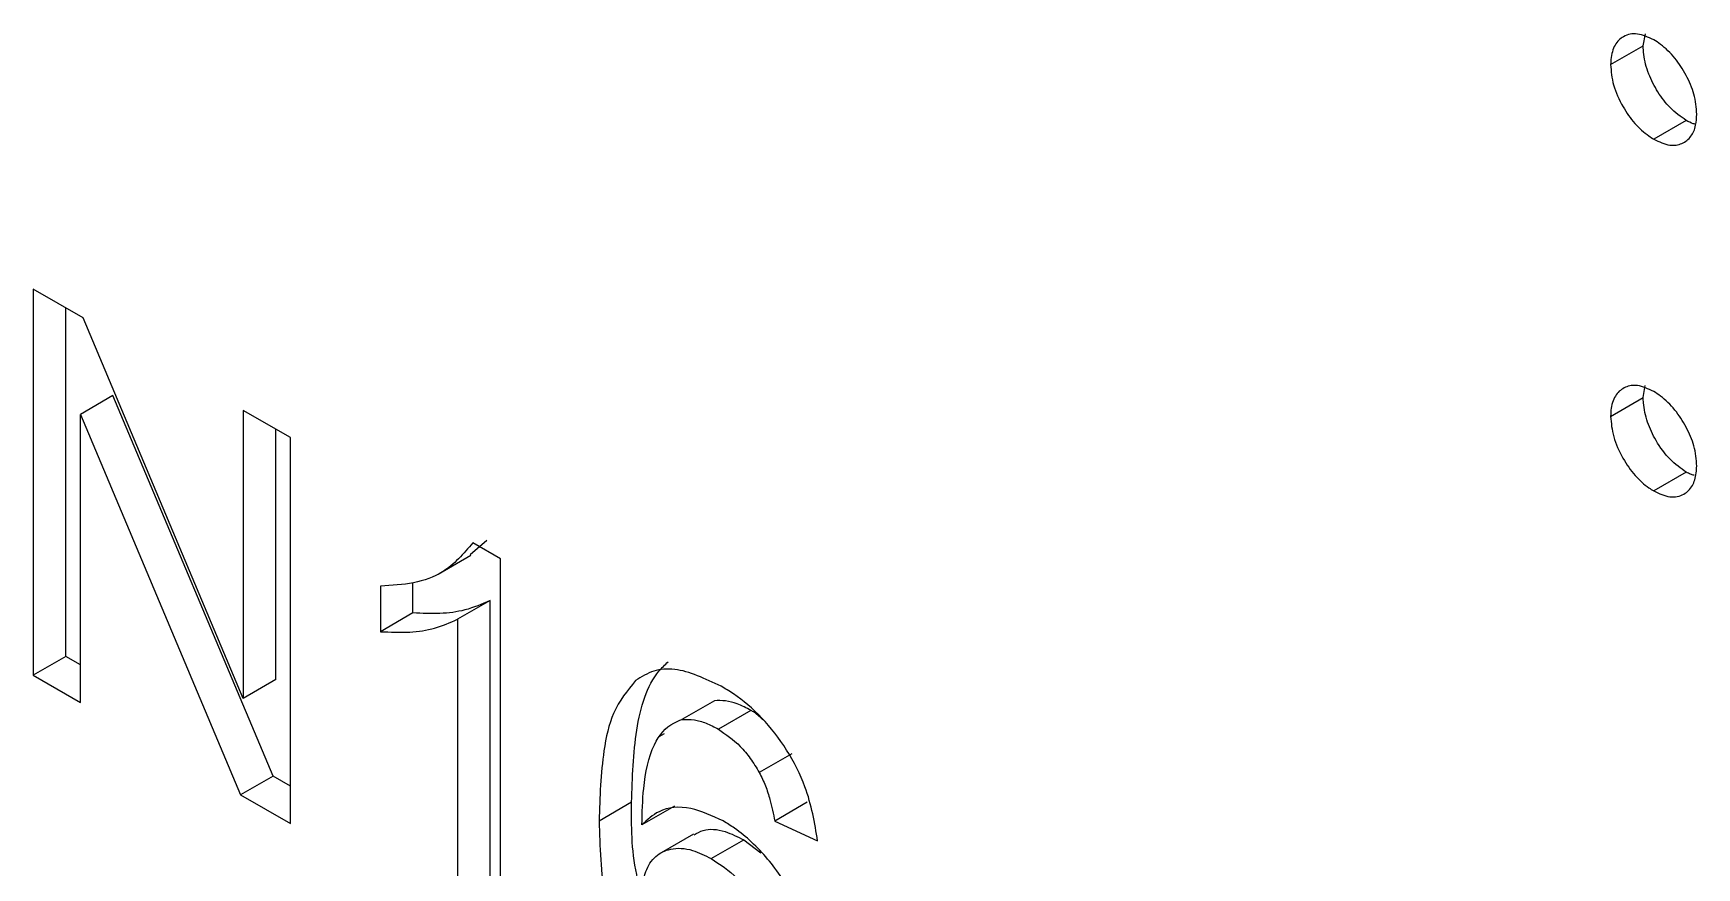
# Model space of a CAD drawing. Extents: x 75 to 2075, y 25 to 1460.
# Drawn here: x 1918.31 to 1925.54, y 995.4 to 999.02 of the extents above; entities that cross this region are included whole.
import ezdxf

# ---------------------------------------------------------------- set-up
doc = ezdxf.new("R2010")
doc.units = 0
doc.header["$LTSCALE"] = 5
doc.linetypes.add('SLD-KATı', pattern=[0])
doc.layers.get('0').update_dxf_attribs({"linetype": 'CONTINUOUS'})

msp = doc.modelspace()

# ---------------------------------------------------------------- linework, layer by layer
at = {"color": 7, "linetype": 'SLD-KATı'}
for p, q in [((1925.1624, 998.8873), (1925.3038, 998.969)), ((1925.3038, 998.969), (1925.3133, 999.021)), ((1925.4909, 998.6449), (1925.3495, 998.5633)), ((1918.5243, 997.7862), (1918.3077, 997.9112)), ((1918.3077, 997.9112), (1918.3077, 996.2335)), ((1918.4492, 996.3151), (1918.4492, 997.8295)), ((1919.2204, 996.1324), (1918.5243, 997.7862)), ((1918.654, 997.4487), (1918.5126, 997.3671)), ((1919.3502, 995.7949), (1918.654, 997.4487)), ((1925.1624, 997.3584), (1925.3038, 997.4401)), ((1925.3038, 997.4401), (1925.313, 997.4922)), ((1918.5126, 996.1152), (1918.5126, 997.3671)), ((1918.5126, 997.3671), (1919.2088, 995.7133)), ((1919.4253, 997.266), (1919.2204, 997.3843)), ((1919.2204, 997.3843), (1919.2204, 996.1324)), ((1919.3619, 996.214), (1919.3619, 997.3026)), ((1919.4253, 995.5883), (1919.4253, 997.266)), ((1925.4909, 997.116), (1925.3495, 997.0344)), ((1920.2061, 996.7581), (1920.2791, 996.8209)), ((1920.338, 996.7391), (1920.2181, 996.8083)), ((1920.0672, 996.6727), (1920.2086, 996.7544)), ((1920.338, 995.0614), (1920.338, 996.7391)), ((1919.8165, 996.6208), (1919.8165, 996.4225)), ((1919.9579, 996.5041), (1919.9579, 996.6348)), ((1919.9579, 996.5041), (1919.8165, 996.4225)), ((1920.2932, 996.5579), (1920.1518, 996.4763)), ((1920.2932, 995.2506), (1920.2932, 996.5579)), ((1920.1518, 996.4763), (1920.1518, 995.1689)), ((1918.4492, 996.3151), (1918.3077, 996.2335)), ((1918.5126, 996.2785), (1918.4492, 996.3151)), ((1918.3077, 996.2335), (1918.5126, 996.1152)), ((1919.3619, 996.214), (1919.2204, 996.1324)), ((1921.2676, 996.1225), (1921.1261, 996.0408)), ((1921.4262, 996.0806), (1921.2848, 995.999)), ((1921.0488, 995.9782), (1921.0288, 995.9667)), ((1921.6043, 995.8918), (1921.4629, 995.8101)), ((1919.3502, 995.7949), (1919.2088, 995.7133)), ((1919.4253, 995.7516), (1919.3502, 995.7949)), ((1919.2088, 995.7133), (1919.4253, 995.5883)), ((1920.9078, 995.6812), (1920.7664, 995.5995)), ((1921.0941, 995.664), (1920.9527, 995.5824)), ((1921.6715, 995.6809), (1921.5301, 995.5992)), ((1921.5301, 995.5992), (1921.7164, 995.5132)), ((1921.1772, 995.5428), (1921.0357, 995.4612)), ((1921.2542, 995.4359), (1921.3956, 995.5175)), ((1921.3956, 995.5175), (1921.4695, 995.4619))]:
    msp.add_line(p, q, dxfattribs=at)
for points, knots in [([(1925.3495, 998.9954), (1925.3254, 999.0063), (1925.2768, 999.0285), (1925.2187, 999.0142), (1925.1774, 998.9757), (1925.1642, 998.9268), (1925.1627, 998.8947), (1925.1624, 998.8873)], [0, 0, 0, 0, 0.244176, 0.49435, 0.705859, 0.933079, 1, 1, 1, 1]), ([(1925.4909, 998.6449), (1925.4669, 998.6615), (1925.422, 998.6924), (1925.3659, 998.7673), (1925.3245, 998.8476), (1925.3059, 998.918), (1925.3043, 998.9565), (1925.3038, 998.969)], [0, 0, 0, 0, 0.243229, 0.455225, 0.666482, 0.892042, 1, 1, 1, 1]), ([(1925.5365, 998.6713), (1925.5344, 998.7003), (1925.5304, 998.755), (1925.4923, 998.8418), (1925.4431, 998.9188), (1925.3913, 998.9686), (1925.3594, 998.989), (1925.3495, 998.9954)], [0, 0, 0, 0, 0.242933, 0.458509, 0.673196, 0.89781, 1, 1, 1, 1]), ([(1925.1624, 998.8873), (1925.1648, 998.8582), (1925.1696, 998.799), (1925.2113, 998.707), (1925.2654, 998.6286), (1925.3143, 998.5857), (1925.3424, 998.5678), (1925.3495, 998.5633)], [0, 0, 0, 0, 0.243522, 0.495601, 0.71122, 0.927683, 1, 1, 1, 1]), ([(1925.3495, 998.5633), (1925.3735, 998.552), (1925.4183, 998.531), (1925.474, 998.5413), (1925.513, 998.5715), (1925.5338, 998.6179), (1925.5357, 998.6549), (1925.5365, 998.6713)], [0, 0, 0, 0, 0.242854, 0.453535, 0.663306, 0.850542, 1, 1, 1, 1]), ([(1925.5294, 998.6289), (1925.5265, 998.6294), (1925.5143, 998.6312), (1925.501, 998.639), (1925.4909, 998.6449)], [0, 0, 0, 0, 0.234213, 1, 1, 1, 1]), ([(1925.3495, 997.4665), (1925.3255, 997.4776), (1925.2806, 997.4985), (1925.2245, 997.4884), (1925.1831, 997.4558), (1925.1645, 997.407), (1925.1629, 997.3703), (1925.1624, 997.3584)], [0, 0, 0, 0, 0.243229, 0.455225, 0.666482, 0.892042, 1, 1, 1, 1]), ([(1925.4909, 997.116), (1925.4669, 997.1328), (1925.4185, 997.1667), (1925.3598, 997.2478), (1925.319, 997.3343), (1925.3056, 997.3986), (1925.3041, 997.4324), (1925.3038, 997.4401)], [0, 0, 0, 0, 0.244085, 0.492964, 0.70666, 0.933946, 1, 1, 1, 1]), ([(1925.5365, 997.1424), (1925.5344, 997.1714), (1925.5304, 997.2261), (1925.4923, 997.3129), (1925.4431, 997.3899), (1925.3913, 997.4397), (1925.3594, 997.4601), (1925.3495, 997.4665)], [0, 0, 0, 0, 0.2429334, 0.4585091, 0.6731963, 0.8978101, 1, 1, 1, 1]), ([(1925.1624, 997.3584), (1925.1649, 997.3293), (1925.17, 997.2703), (1925.2116, 997.1778), (1925.266, 997.0998), (1925.3148, 997.0563), (1925.3425, 997.0388), (1925.3495, 997.0344)], [0, 0, 0, 0, 0.243899, 0.493925, 0.715287, 0.928871, 1, 1, 1, 1]), ([(1925.3495, 997.0344), (1925.3735, 997.0233), (1925.4222, 997.0009), (1925.4806, 997.0151), (1925.5204, 997.0526), (1925.5344, 997.1004), (1925.536, 997.1324), (1925.5365, 997.1424)], [0, 0, 0, 0, 0.243699, 0.494946, 0.707343, 0.907987, 1, 1, 1, 1]), ([(1925.5247, 997.1025), (1925.5197, 997.1036), (1925.5087, 997.106), (1925.4972, 997.1125), (1925.4909, 997.116)], [0, 0, 0, 0, 0.455322, 1, 1, 1, 1]), ([(1920.2181, 996.8083), (1920.1773, 996.7613), (1920.1062, 996.6792), (1919.9619, 996.6286), (1919.8654, 996.6234), (1919.8165, 996.6208)], [0, 0, 0, 0, 0.399263, 0.69568, 1, 1, 1, 1]), ([(1920.2932, 996.5579), (1920.2575, 996.5425), (1920.1897, 996.513), (1920.0754, 996.4986), (1919.9972, 996.5023), (1919.9579, 996.5041)], [0, 0, 0, 0, 0.3548036, 0.6756109, 1, 1, 1, 1]), ([(1919.8165, 996.4225), (1919.8593, 996.4207), (1919.941, 996.4173), (1920.0547, 996.4332), (1920.1193, 996.4618), (1920.1518, 996.4763)], [0, 0, 0, 0, 0.354473, 0.674906, 1, 1, 1, 1]), ([(1920.9078, 995.6812), (1920.9113, 995.788), (1920.9183, 996.003), (1920.9813, 996.2106), (1921.0526, 996.2785), (1921.0662, 996.2915)], [0, 0, 0, 0, 0.444646, 0.894085, 1, 1, 1, 1]), ([(1920.9247, 996.2098), (1920.8893, 996.1663), (1920.8236, 996.0857), (1920.7756, 995.8706), (1920.7699, 995.7036), (1920.7664, 995.5995)], [0, 0, 0, 0, 0.30686, 0.568126, 1, 1, 1, 1]), ([(1921.297, 996.1855), (1921.2278, 996.2181), (1921.1237, 996.2672), (1920.9996, 996.2573), (1920.9502, 996.226), (1920.9247, 996.2098)], [0, 0, 0, 0, 0.48946, 0.737055, 1, 1, 1, 1]), ([(1921.7164, 995.5132), (1921.7033, 995.5913), (1921.6813, 995.723), (1921.5861, 995.9121), (1921.4763, 996.0528), (1921.3749, 996.1384), (1921.3149, 996.1747), (1921.297, 996.1855)], [0, 0, 0, 0, 0.298557, 0.50352, 0.708668, 0.913073, 1, 1, 1, 1]), ([(1921.4262, 996.0806), (1921.4064, 996.0909), (1921.3691, 996.1102), (1921.3152, 996.1238), (1921.2836, 996.1229), (1921.2676, 996.1225)], [0, 0, 0, 0, 0.356727, 0.673587, 1, 1, 1, 1]), ([(1921.4805, 996.0383), (1921.4676, 996.0503), (1921.4498, 996.0668), (1921.4313, 996.0776), (1921.4262, 996.0806)], [0, 0, 0, 0, 0.723243, 1, 1, 1, 1]), ([(1920.9527, 995.5824), (1920.954, 995.636), (1920.9573, 995.7631), (1920.991, 995.9289), (1921.0638, 996.0168), (1921.1141, 996.0362), (1921.1261, 996.0408)], [0, 0, 0, 0, 0.266315, 0.630609, 0.911681, 1, 1, 1, 1]), ([(1921.1261, 996.0408), (1921.144, 996.0412), (1921.1774, 996.0418), (1921.2315, 996.0269), (1921.2668, 996.0084), (1921.2848, 995.999)], [0, 0, 0, 0, 0.362462, 0.676508, 1, 1, 1, 1]), ([(1921.2848, 995.999), (1921.3174, 995.9765), (1921.3666, 995.9426), (1921.4256, 995.8716), (1921.4502, 995.8309), (1921.4629, 995.8101)], [0, 0, 0, 0, 0.490642, 0.739507, 1, 1, 1, 1]), ([(1921.4629, 995.8101), (1921.4723, 995.7909), (1921.4911, 995.7523), (1921.5135, 995.6808), (1921.5237, 995.6304), (1921.5301, 995.5992)], [0, 0, 0, 0, 0.275811, 0.552026, 1, 1, 1, 1]), ([(1920.9539, 995.2716), (1920.9453, 995.3035), (1920.9062, 995.448), (1920.9071, 995.579), (1920.9078, 995.6812)], [0, 0, 0, 0, 0.2209073, 1, 1, 1, 1]), ([(1921.3057, 995.5997), (1921.2581, 995.6218), (1921.1571, 995.6686), (1921.0315, 995.6565), (1920.9759, 995.6042), (1920.9527, 995.5824)], [0, 0, 0, 0, 0.342177, 0.725347, 1, 1, 1, 1]), ([(1920.7664, 995.5995), (1920.77, 995.488), (1920.7759, 995.3024), (1920.8415, 995.031), (1920.9463, 994.8174), (1921.0787, 994.6446), (1921.1952, 994.5475), (1921.2607, 994.5077), (1921.2757, 994.4986)], [0, 0, 0, 0, 0.290215, 0.48286, 0.640938, 0.79888, 0.953785, 1, 1, 1, 1]), ([(1921.1792, 995.539), (1921.1921, 995.5467), (1921.2294, 995.5689), (1921.3065, 995.5619), (1921.3684, 995.5311), (1921.3956, 995.5175)], [0, 0, 0, 0, 0.227807, 0.660397, 1, 1, 1, 1]), ([(1921.735, 994.8075), (1921.7286, 994.8941), (1921.7178, 995.0412), (1921.621, 995.2647), (1921.5032, 995.4417), (1921.389, 995.5488), (1921.3223, 995.5896), (1921.3057, 995.5997)], [0, 0, 0, 0, 0.299917, 0.509107, 0.717857, 0.929757, 1, 1, 1, 1]), ([(1920.9527, 995.2634), (1920.9555, 995.3047), (1920.9605, 995.3793), (1921.0091, 995.4507), (1921.0792, 995.4844), (1921.1647, 995.4811), (1921.2269, 995.4497), (1921.2542, 995.4359)], [0, 0, 0, 0, 0.232476, 0.420686, 0.60829, 0.82773, 1, 1, 1, 1]), ([(1921.2542, 995.4359), (1921.2926, 995.4106), (1921.3599, 995.3664), (1921.4456, 995.2625), (1921.5043, 995.1537), (1921.5429, 995.0299), (1921.5466, 994.9518), (1921.5487, 994.9083)], [0, 0, 0, 0, 0.236611, 0.414813, 0.592894, 0.773077, 1, 1, 1, 1])]:
    msp.add_open_spline(points, degree=3, knots=knots, dxfattribs=at)

doc.saveas('drawing.dxf')
